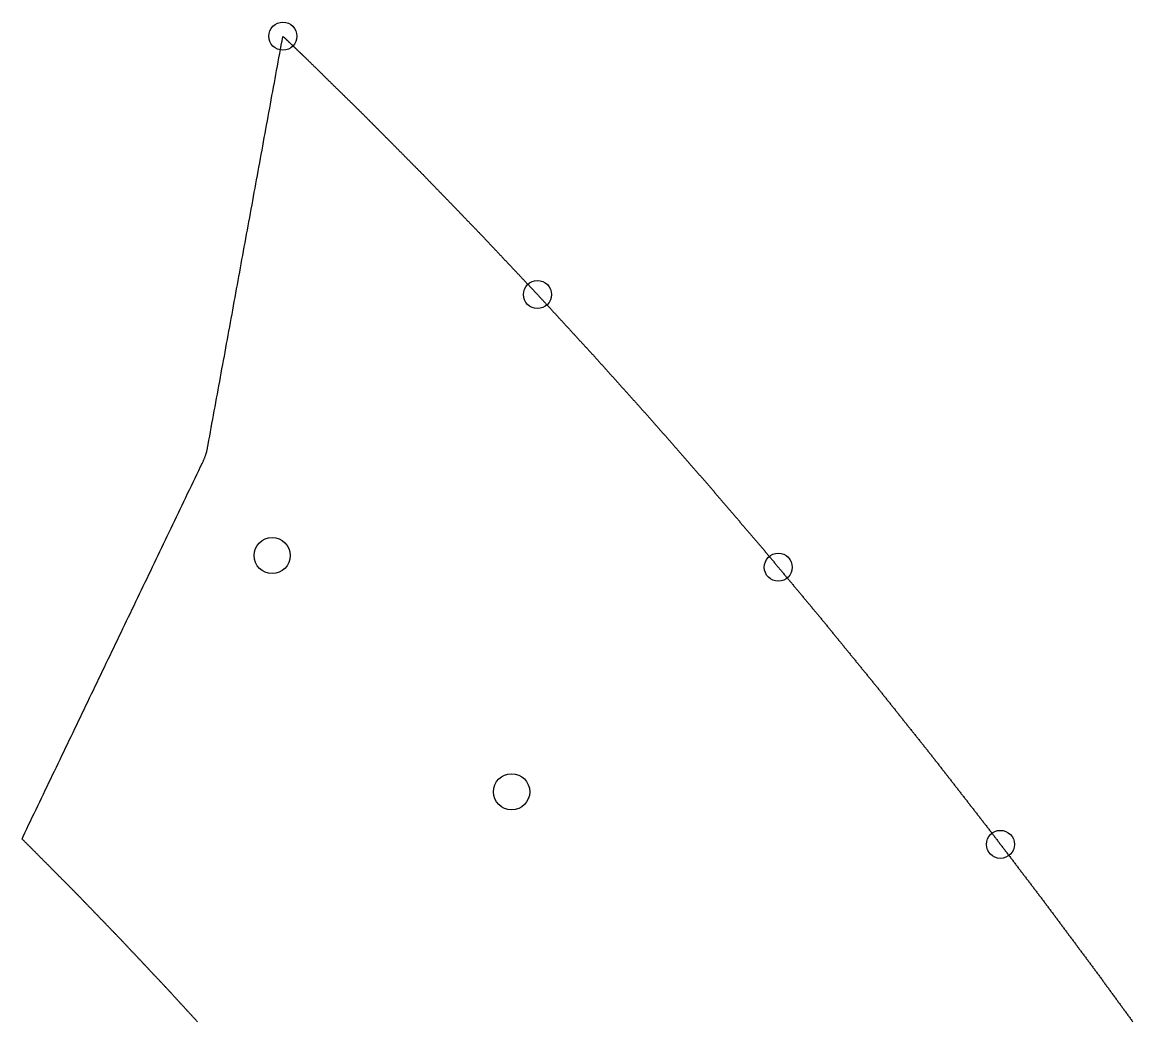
# Model space of a CAD drawing. Extents: x 1 to 322, y 1 to 270.
# Drawn here: x 226.93 to 246.74, y 53.63 to 71.47 of the extents above; entities that cross this region are included whole.
import ezdxf

# ---------------------------------------------------------------- set-up
doc = ezdxf.new("R2010")
doc.units = 0
doc.layers.get('0').update_dxf_attribs({"linetype": 'CONTINUOUS'})
doc.layers.add('DRILLING', color=3, linetype='CONTINUOUS')
doc.layers.add('RIB_INDICATION', color=1, linetype='CONTINUOUS')

msp = doc.modelspace()

# ---------------------------------------------------------------- linework, layer by layer
msp.add_polyline3d([(230.057, 53.6294, 0), (230.048, 53.6385, 0), (230.04, 53.6475, 0), (230.032, 53.6566, 0), (230.024, 53.6656, 0), (230.015, 53.6746, 0), (230.007, 53.6837, 0), (229.999, 53.6927, 0), (229.99, 53.7018, 0), (229.982, 53.7108, 0), (229.974, 53.7199, 0), (229.965, 53.7289, 0), (229.957, 53.7379, 0), (229.949, 53.747, 0), (229.941, 53.756, 0), (229.932, 53.7651, 0), (229.924, 53.7741, 0), (229.916, 53.7832, 0), (229.907, 53.7922, 0), (229.899, 53.8012, 0), (229.891, 53.8103, 0), (229.883, 53.8193, 0), (229.874, 53.8284, 0), (229.866, 53.8374, 0), (229.858, 53.8465, 0), (229.849, 53.8555, 0), (229.841, 53.8645, 0), (229.833, 53.8736, 0), (229.824, 53.8826, 0), (229.816, 53.8917, 0), (229.808, 53.9007, 0), (229.8, 53.9098, 0), (229.791, 53.9188, 0), (229.783, 53.9279, 0), (229.775, 53.9369, 0), (229.766, 53.9459, 0), (229.758, 53.955, 0), (229.75, 53.964, 0), (229.742, 53.9731, 0), (229.733, 53.9821, 0), (229.725, 53.9912, 0), (229.717, 54.0002, 0), (229.708, 54.0092, 0), (229.7, 54.0183, 0), (229.692, 54.0273, 0), (229.684, 54.0364, 0), (229.675, 54.0454, 0), (229.667, 54.0545, 0), (229.659, 54.0635, 0), (229.65, 54.0725, 0), (229.642, 54.0816, 0), (229.634, 54.0906, 0), (229.625, 54.0997, 0), (229.617, 54.1087, 0), (229.609, 54.1178, 0), (229.601, 54.1268, 0), (229.592, 54.1358, 0), (229.584, 54.1449, 0), (229.576, 54.1539, 0), (229.567, 54.163, 0), (229.559, 54.172, 0), (229.551, 54.1811, 0), (229.543, 54.1901, 0), (229.534, 54.1992, 0), (229.526, 54.2082, 0), (229.518, 54.2172, 0), (229.509, 54.2261, 0), (229.501, 54.2349, 0), (229.493, 54.2438, 0), (229.484, 54.2526, 0), (229.476, 54.2615, 0), (229.468, 54.2704, 0), (229.459, 54.2792, 0), (229.451, 54.2881, 0), (229.443, 54.2969, 0), (229.434, 54.3058, 0), (229.426, 54.3147, 0), (229.418, 54.3235, 0), (229.409, 54.3324, 0), (229.401, 54.3412, 0), (229.393, 54.3501, 0), (229.384, 54.359, 0), (229.376, 54.3678, 0), (229.368, 54.3767, 0), (229.359, 54.3855, 0), (229.351, 54.3944, 0), (229.343, 54.4032, 0), (229.334, 54.4121, 0), (229.326, 54.421, 0), (229.318, 54.4298, 0), (229.309, 54.4387, 0), (229.301, 54.4475, 0), (229.293, 54.4564, 0), (229.284, 54.4653, 0), (229.276, 54.4741, 0), (229.268, 54.483, 0), (229.259, 54.4918, 0), (229.251, 54.5007, 0), (229.243, 54.5096, 0), (229.234, 54.5184, 0), (229.226, 54.5273, 0), (229.218, 54.5361, 0), (229.209, 54.545, 0), (229.201, 54.5538, 0), (229.193, 54.5627, 0), (229.184, 54.5716, 0), (229.176, 54.5804, 0), (229.168, 54.5893, 0), (229.159, 54.5981, 0), (229.151, 54.607, 0), (229.143, 54.6159, 0), (229.134, 54.6247, 0), (229.126, 54.6336, 0), (229.118, 54.6424, 0), (229.109, 54.6513, 0), (229.101, 54.6602, 0), (229.093, 54.669, 0), (229.084, 54.6779, 0), (229.076, 54.6867, 0), (229.068, 54.6956, 0), (229.059, 54.7044, 0), (229.051, 54.7133, 0), (229.043, 54.7222, 0), (229.034, 54.731, 0), (229.026, 54.7399, 0), (229.018, 54.7487, 0), (229.009, 54.7576, 0), (229.001, 54.7665, 0), (228.993, 54.7753, 0), (228.984, 54.7842, 0), (228.976, 54.793, 0), (228.968, 54.8019, 0), (228.959, 54.8108, 0), (228.951, 54.8196, 0), (228.943, 54.8285, 0), (228.934, 54.8373, 0), (228.926, 54.8462, 0), (228.918, 54.8551, 0), (228.909, 54.8639, 0), (228.901, 54.8728, 0), (228.893, 54.8816, 0), (228.884, 54.8905, 0), (228.876, 54.8993, 0), (228.868, 54.9082, 0), (228.859, 54.9171, 0), (228.851, 54.9259, 0), (228.843, 54.9348, 0), (228.834, 54.9436, 0), (228.826, 54.9525, 0), (228.818, 54.9614, 0), (228.809, 54.9702, 0), (228.801, 54.9791, 0), (228.793, 54.9879, 0), (228.784, 54.9968, 0), (228.776, 55.0057, 0), (228.768, 55.0145, 0), (228.759, 55.0234, 0), (228.751, 55.0322, 0), (228.743, 55.0411, 0), (228.734, 55.0499, 0), (228.726, 55.0588, 0), (228.718, 55.0677, 0), (228.709, 55.0765, 0), (228.701, 55.0853, 0), (228.693, 55.094, 0), (228.684, 55.1027, 0), (228.676, 55.1114, 0), (228.668, 55.12, 0), (228.659, 55.1287, 0), (228.651, 55.1374, 0), (228.642, 55.1461, 0), (228.634, 55.1547, 0), (228.626, 55.1634, 0), (228.617, 55.1721, 0), (228.609, 55.1808, 0), (228.601, 55.1894, 0), (228.592, 55.1981, 0), (228.584, 55.2068, 0), (228.575, 55.2154, 0), (228.567, 55.2241, 0), (228.559, 55.2328, 0), (228.55, 55.2415, 0), (228.542, 55.2501, 0), (228.534, 55.2588, 0), (228.525, 55.2675, 0), (228.517, 55.2762, 0), (228.509, 55.2848, 0), (228.5, 55.2935, 0), (228.492, 55.3022, 0), (228.483, 55.3109, 0), (228.475, 55.3195, 0), (228.467, 55.3282, 0), (228.458, 55.3369, 0), (228.45, 55.3456, 0), (228.442, 55.3542, 0), (228.433, 55.3629, 0), (228.425, 55.3716, 0), (228.416, 55.3803, 0), (228.408, 55.3889, 0), (228.4, 55.3976, 0), (228.391, 55.4063, 0), (228.383, 55.415, 0), (228.375, 55.4236, 0), (228.366, 55.4323, 0), (228.358, 55.441, 0), (228.349, 55.4497, 0), (228.341, 55.4583, 0), (228.333, 55.467, 0), (228.324, 55.4757, 0), (228.316, 55.4844, 0), (228.308, 55.493, 0), (228.299, 55.5017, 0), (228.291, 55.5104, 0), (228.282, 55.5191, 0), (228.274, 55.5277, 0), (228.266, 55.5364, 0), (228.257, 55.5451, 0), (228.249, 55.5538, 0), (228.241, 55.5624, 0), (228.232, 55.5711, 0), (228.224, 55.5798, 0), (228.216, 55.5885, 0), (228.207, 55.5971, 0), (228.199, 55.6058, 0), (228.19, 55.6145, 0), (228.182, 55.6232, 0), (228.174, 55.6318, 0), (228.165, 55.6405, 0), (228.157, 55.6492, 0), (228.149, 55.6579, 0), (228.14, 55.6665, 0), (228.132, 55.6752, 0), (228.123, 55.6839, 0), (228.115, 55.6926, 0), (228.107, 55.7012, 0), (228.098, 55.7099, 0), (228.09, 55.7186, 0), (228.082, 55.7273, 0), (228.073, 55.7359, 0), (228.065, 55.7446, 0), (228.056, 55.7533, 0), (228.048, 55.762, 0), (228.04, 55.7706, 0), (228.031, 55.7793, 0), (228.023, 55.788, 0), (228.015, 55.7967, 0), (228.006, 55.8053, 0), (227.998, 55.814, 0), (227.989, 55.8227, 0), (227.981, 55.8314, 0), (227.973, 55.84, 0), (227.964, 55.8487, 0), (227.956, 55.8574, 0), (227.948, 55.8661, 0), (227.939, 55.8747, 0), (227.931, 55.8834, 0), (227.923, 55.8921, 0), (227.914, 55.9008, 0), (227.906, 55.9094, 0), (227.897, 55.9181, 0), (227.889, 55.9268, 0), (227.88, 55.936, 0), (227.87, 55.9458, 0), (227.86, 55.9557, 0), (227.851, 55.9655, 0), (227.841, 55.9754, 0), (227.831, 55.9853, 0), (227.821, 55.9951, 0), (227.811, 56.005, 0), (227.802, 56.0148, 0), (227.792, 56.0247, 0), (227.782, 56.0345, 0), (227.772, 56.0444, 0), (227.763, 56.0542, 0), (227.753, 56.0641, 0), (227.743, 56.0739, 0), (227.733, 56.0838, 0), (227.723, 56.0936, 0), (227.714, 56.1035, 0), (227.704, 56.1133, 0), (227.694, 56.1232, 0), (227.684, 56.133, 0), (227.674, 56.1429, 0), (227.665, 56.1527, 0), (227.655, 56.1626, 0), (227.645, 56.1724, 0), (227.635, 56.1823, 0), (227.625, 56.1921, 0), (227.616, 56.202, 0), (227.606, 56.2118, 0), (227.596, 56.2217, 0), (227.586, 56.2315, 0), (227.576, 56.2414, 0), (227.567, 56.2513, 0), (227.557, 56.2611, 0), (227.547, 56.271, 0), (227.537, 56.2808, 0), (227.527, 56.2907, 0), (227.518, 56.3005, 0), (227.508, 56.3104, 0), (227.498, 56.3202, 0), (227.488, 56.3301, 0), (227.478, 56.3399, 0), (227.469, 56.3498, 0), (227.459, 56.3596, 0), (227.449, 56.3695, 0), (227.439, 56.3793, 0), (227.43, 56.3892, 0), (227.42, 56.399, 0), (227.41, 56.4089, 0), (227.4, 56.4187, 0), (227.39, 56.4286, 0), (227.381, 56.4384, 0), (227.371, 56.4483, 0), (227.361, 56.4581, 0), (227.351, 56.468, 0), (227.341, 56.4778, 0), (227.332, 56.4877, 0), (227.322, 56.4975, 0), (227.312, 56.5074, 0), (227.302, 56.5173, 0), (227.292, 56.5271, 0), (227.283, 56.537, 0), (227.273, 56.5468, 0), (227.263, 56.5567, 0), (227.253, 56.5665, 0), (227.243, 56.5764, 0), (227.234, 56.5862, 0), (227.224, 56.5961, 0), (227.214, 56.6059, 0), (227.204, 56.6158, 0), (227.194, 56.6256, 0), (227.185, 56.6355, 0), (227.175, 56.6453, 0), (227.165, 56.6552, 0), (227.155, 56.665, 0), (227.146, 56.6749, 0), (227.136, 56.6847, 0), (227.126, 56.6946, 0), (227.116, 56.7044, 0), (227.106, 56.7143, 0), (227.097, 56.7241, 0), (227.087, 56.734, 0), (227.077, 56.7438, 0), (227.067, 56.7537, 0), (227.057, 56.7635, 0), (227.048, 56.7734, 0), (227.038, 56.7832, 0), (227.028, 56.7931, 0), (227.018, 56.803, 0), (227.008, 56.8128, 0), (226.999, 56.8227, 0), (226.989, 56.8325, 0), (226.979, 56.8424, 0), (226.969, 56.8522, 0), (226.959, 56.8621, 0), (226.95, 56.8719, 0), (226.94, 56.8818, 0), (226.93, 56.8916, 0), (226.945, 56.936, 0), (226.978, 57.0047, 0), (227.011, 57.0735, 0), (227.044, 57.1422, 0), (227.077, 57.211, 0), (227.11, 57.2798, 0), (227.143, 57.3485, 0), (227.176, 57.4173, 0), (227.209, 57.486, 0), (227.242, 57.5548, 0), (227.275, 57.6235, 0), (227.308, 57.6923, 0), (227.341, 57.761, 0), (227.374, 57.8298, 0), (227.407, 57.8985, 0), (227.44, 57.9673, 0), (227.473, 58.036, 0), (227.506, 58.1048, 0), (227.539, 58.1735, 0), (227.572, 58.2423, 0), (227.605, 58.3111, 0), (227.638, 58.3798, 0), (227.671, 58.4486, 0), (227.704, 58.5173, 0), (227.737, 58.5861, 0), (227.77, 58.6548, 0), (227.803, 58.7236, 0), (227.836, 58.7923, 0), (227.869, 58.8611, 0), (227.902, 58.9298, 0), (227.935, 58.9986, 0), (227.968, 59.0673, 0), (228.001, 59.1361, 0), (228.034, 59.2048, 0), (228.067, 59.2736, 0), (228.1, 59.3424, 0), (228.133, 59.4111, 0), (228.166, 59.4799, 0), (228.199, 59.5486, 0), (228.232, 59.6174, 0), (228.265, 59.6861, 0), (228.298, 59.7549, 0), (228.331, 59.8236, 0), (228.364, 59.8924, 0), (228.397, 59.9611, 0), (228.43, 60.0299, 0), (228.463, 60.0986, 0), (228.496, 60.1674, 0), (228.529, 60.2361, 0), (228.562, 60.3049, 0), (228.595, 60.3737, 0), (228.628, 60.4424, 0), (228.661, 60.5112, 0), (228.694, 60.5799, 0), (228.727, 60.6487, 0), (228.76, 60.7174, 0), (228.793, 60.7862, 0), (228.826, 60.8549, 0), (228.859, 60.9237, 0), (228.892, 60.9924, 0), (228.925, 61.0612, 0), (228.958, 61.1299, 0), (228.991, 61.1987, 0), (229.024, 61.2675, 0), (229.057, 61.3362, 0), (229.09, 61.405, 0), (229.123, 61.4737, 0), (229.156, 61.5425, 0), (229.189, 61.6112, 0), (229.222, 61.68, 0), (229.255, 61.7487, 0), (229.288, 61.8175, 0), (229.32, 61.8862, 0), (229.353, 61.955, 0), (229.386, 62.0237, 0), (229.419, 62.0925, 0), (229.452, 62.1612, 0), (229.485, 62.23, 0), (229.518, 62.2988, 0), (229.551, 62.3675, 0), (229.584, 62.4363, 0), (229.617, 62.505, 0), (229.65, 62.5738, 0), (229.683, 62.6425, 0), (229.716, 62.7113, 0), (229.749, 62.78, 0), (229.782, 62.8488, 0), (229.815, 62.9175, 0), (229.848, 62.9863, 0), (229.881, 63.055, 0), (229.914, 63.1238, 0), (229.947, 63.1925, 0), (229.98, 63.2613, 0), (230.013, 63.3301, 0), (230.046, 63.3988, 0), (230.079, 63.4676, 0), (230.112, 63.5363, 0), (230.145, 63.6051, 0), (230.157, 63.6307, 0), (230.162, 63.6399, 0), (230.166, 63.6493, 0), (230.17, 63.6586, 0), (230.174, 63.668, 0), (230.178, 63.6775, 0), (230.182, 63.687, 0), (230.186, 63.6966, 0), (230.189, 63.7062, 0), (230.193, 63.7158, 0), (230.196, 63.7255, 0), (230.2, 63.7352, 0), (230.203, 63.7449, 0), (230.206, 63.7547, 0), (230.209, 63.7645, 0), (230.212, 63.7743, 0), (230.215, 63.7841, 0), (230.218, 63.794, 0), (230.22, 63.8039, 0), (230.223, 63.8139, 0), (230.225, 63.8238, 0), (230.228, 63.8338, 0), (230.23, 63.8438, 0), (230.232, 63.8538, 0), (230.234, 63.8638, 0), (230.236, 63.8739, 0), (230.246, 63.9314, 0), (230.26, 64.0064, 0), (230.274, 64.0814, 0), (230.288, 64.1564, 0), (230.301, 64.2315, 0), (230.315, 64.3065, 0), (230.329, 64.3815, 0), (230.342, 64.4565, 0), (230.356, 64.5315, 0), (230.37, 64.6065, 0), (230.384, 64.6815, 0), (230.397, 64.7565, 0), (230.411, 64.8316, 0), (230.425, 64.9066, 0), (230.439, 64.9816, 0), (230.452, 65.0566, 0), (230.466, 65.1316, 0), (230.48, 65.2066, 0), (230.493, 65.2816, 0), (230.507, 65.3567, 0), (230.521, 65.4317, 0), (230.535, 65.5067, 0), (230.548, 65.5817, 0), (230.562, 65.6567, 0), (230.576, 65.7317, 0), (230.589, 65.8067, 0), (230.603, 65.8817, 0), (230.617, 65.9568, 0), (230.631, 66.0318, 0), (230.644, 66.1068, 0), (230.658, 66.1818, 0), (230.672, 66.2568, 0), (230.686, 66.3318, 0), (230.699, 66.4068, 0), (230.713, 66.4818, 0), (230.727, 66.5569, 0), (230.74, 66.6319, 0), (230.754, 66.7069, 0), (230.768, 66.7819, 0), (230.782, 66.8569, 0), (230.795, 66.9319, 0), (230.809, 67.0069, 0), (230.823, 67.0819, 0), (230.837, 67.157, 0), (230.85, 67.232, 0), (230.864, 67.307, 0), (230.878, 67.382, 0), (230.891, 67.457, 0), (230.905, 67.532, 0), (230.919, 67.607, 0), (230.933, 67.6821, 0), (230.946, 67.7571, 0), (230.96, 67.8321, 0), (230.974, 67.9071, 0), (230.987, 67.9821, 0), (231.001, 68.0571, 0), (231.015, 68.1321, 0), (231.029, 68.2071, 0), (231.042, 68.2822, 0), (231.056, 68.3572, 0), (231.07, 68.4322, 0), (231.084, 68.5072, 0), (231.097, 68.5822, 0), (231.111, 68.6572, 0), (231.125, 68.7322, 0), (231.138, 68.8072, 0), (231.152, 68.8823, 0), (231.166, 68.9573, 0), (231.18, 69.0323, 0), (231.193, 69.1073, 0), (231.207, 69.1823, 0), (231.221, 69.2573, 0), (231.235, 69.3323, 0), (231.248, 69.4074, 0), (231.262, 69.4824, 0), (231.276, 69.5574, 0), (231.289, 69.6324, 0), (231.303, 69.7074, 0), (231.317, 69.7824, 0), (231.331, 69.8574, 0), (231.344, 69.9324, 0), (231.358, 70.0075, 0), (231.372, 70.0825, 0), (231.385, 70.1575, 0), (231.399, 70.2325, 0), (231.413, 70.3075, 0), (231.427, 70.3825, 0), (231.44, 70.4575, 0), (231.454, 70.5325, 0), (231.468, 70.6076, 0), (231.482, 70.6826, 0), (231.495, 70.7576, 0), (231.509, 70.8326, 0), (231.523, 70.9076, 0), (231.536, 70.9826, 0), (231.55, 71.0576, 0), (231.564, 71.1326, 0), (231.578, 71.2077, 0), (231.583, 71.2139, 0), (231.587, 71.2099, 0), (231.591, 71.2059, 0), (231.596, 71.2019, 0), (231.6, 71.1979, 0), (231.604, 71.1939, 0), (231.608, 71.1898, 0), (231.612, 71.1858, 0), (231.617, 71.1818, 0), (231.621, 71.1778, 0), (231.625, 71.1738, 0), (231.629, 71.1698, 0), (231.633, 71.1658, 0), (231.638, 71.1618, 0), (231.642, 71.1578, 0), (231.646, 71.1537, 0), (231.65, 71.1497, 0), (231.654, 71.1457, 0), (231.659, 71.1417, 0), (231.663, 71.1377, 0), (231.667, 71.1337, 0), (231.671, 71.1297, 0), (231.675, 71.1257, 0), (231.68, 71.1217, 0), (231.684, 71.1176, 0), (231.688, 71.1136, 0), (231.692, 71.1096, 0), (231.696, 71.1056, 0), (231.701, 71.1016, 0), (231.705, 71.0976, 0), (231.709, 71.0936, 0), (231.713, 71.0896, 0), (231.717, 71.0855, 0), (231.722, 71.0815, 0), (231.726, 71.0775, 0), (231.73, 71.0735, 0), (231.734, 71.0695, 0), (231.738, 71.0655, 0), (231.743, 71.0615, 0), (231.747, 71.0575, 0), (231.751, 71.0535, 0), (231.755, 71.0494, 0), (231.759, 71.0454, 0), (231.764, 71.0414, 0), (231.768, 71.0374, 0), (231.772, 71.0334, 0), (231.776, 71.0294, 0), (231.78, 71.0254, 0), (231.785, 71.0214, 0), (231.789, 71.0174, 0), (231.793, 71.0133, 0), (231.797, 71.0093, 0), (231.801, 71.0053, 0), (231.806, 71.0013, 0), (231.81, 70.9973, 0), (231.814, 70.9933, 0), (231.818, 70.9893, 0), (231.822, 70.9853, 0), (231.827, 70.9813, 0), (231.831, 70.9772, 0), (231.835, 70.9732, 0), (231.839, 70.9692, 0), (231.843, 70.9652, 0), (231.847, 70.9612, 0), (231.852, 70.9572, 0), (231.856, 70.9532, 0), (231.86, 70.9492, 0), (231.864, 70.9452, 0), (231.868, 70.9411, 0), (231.873, 70.9371, 0), (231.877, 70.9331, 0), (231.881, 70.9291, 0), (231.885, 70.9251, 0), (231.889, 70.9211, 0), (231.894, 70.9171, 0), (231.898, 70.9131, 0), (231.902, 70.9091, 0), (231.906, 70.905, 0), (231.91, 70.901, 0), (231.915, 70.897, 0), (231.919, 70.893, 0), (231.923, 70.889, 0), (231.927, 70.885, 0), (231.931, 70.881, 0), (231.936, 70.877, 0), (231.94, 70.873, 0), (231.944, 70.8689, 0), (231.948, 70.8649, 0), (231.952, 70.8609, 0), (231.957, 70.8569, 0), (231.961, 70.8529, 0), (231.965, 70.8489, 0), (231.969, 70.8449, 0), (231.973, 70.8409, 0), (231.978, 70.8369, 0), (231.982, 70.8328, 0), (231.986, 70.8288, 0), (231.99, 70.8248, 0), (232.001, 70.8143, 0), (232.012, 70.8039, 0), (232.022, 70.7935, 0), (232.033, 70.783, 0), (232.043, 70.7726, 0), (232.054, 70.7622, 0), (232.065, 70.7517, 0), (232.075, 70.7413, 0), (232.086, 70.7309, 0), (232.097, 70.7205, 0), (232.107, 70.71, 0), (232.118, 70.6996, 0), (232.128, 70.6892, 0), (232.139, 70.6787, 0), (232.15, 70.6683, 0), (232.16, 70.6579, 0), (232.171, 70.6474, 0), (232.182, 70.637, 0), (232.192, 70.6266, 0), (232.203, 70.6162, 0), (232.213, 70.6057, 0), (232.224, 70.5953, 0), (232.235, 70.5849, 0), (232.245, 70.5744, 0), (232.256, 70.564, 0), (232.267, 70.5536, 0), (232.277, 70.5431, 0), (232.288, 70.5327, 0), (232.298, 70.5223, 0), (232.309, 70.5118, 0), (232.32, 70.5014, 0), (232.33, 70.491, 0), (232.341, 70.4806, 0), (232.352, 70.4701, 0), (232.362, 70.4597, 0), (232.373, 70.4493, 0), (232.383, 70.4388, 0), (232.394, 70.4284, 0), (232.405, 70.418, 0), (232.415, 70.4075, 0), (232.426, 70.3971, 0), (232.437, 70.3867, 0), (232.447, 70.3763, 0), (232.458, 70.3658, 0), (232.468, 70.3554, 0), (232.479, 70.345, 0), (232.49, 70.3345, 0), (232.5, 70.3241, 0), (232.511, 70.3137, 0), (232.522, 70.3032, 0), (232.532, 70.2928, 0), (232.543, 70.2824, 0), (232.553, 70.272, 0), (232.564, 70.2615, 0), (232.575, 70.2511, 0), (232.585, 70.2407, 0), (232.596, 70.2302, 0), (232.607, 70.2198, 0), (232.617, 70.2094, 0), (232.628, 70.1989, 0), (232.638, 70.1885, 0), (232.649, 70.1781, 0), (232.66, 70.1676, 0), (232.67, 70.1572, 0), (232.681, 70.1468, 0), (232.692, 70.1364, 0), (232.702, 70.1259, 0), (232.713, 70.1155, 0), (232.723, 70.1051, 0), (232.734, 70.0946, 0), (232.745, 70.0842, 0), (232.755, 70.0738, 0), (232.766, 70.0633, 0), (232.777, 70.0529, 0), (232.787, 70.0425, 0), (232.798, 70.0321, 0), (232.808, 70.0216, 0), (232.819, 70.0112, 0), (232.83, 70.0008, 0), (232.84, 69.9903, 0), (232.851, 69.9799, 0), (232.862, 69.9695, 0), (232.872, 69.959, 0), (232.883, 69.9486, 0), (232.893, 69.9382, 0), (232.904, 69.9278, 0), (232.915, 69.9173, 0), (232.925, 69.9069, 0), (232.936, 69.8965, 0), (232.947, 69.886, 0), (232.957, 69.8756, 0), (232.968, 69.8652, 0), (232.978, 69.8547, 0), (232.989, 69.8443, 0), (233, 69.8339, 0), (233.01, 69.8234, 0), (233.021, 69.813, 0), (233.032, 69.8026, 0), (233.042, 69.7919, 0), (233.053, 69.7812, 0), (233.063, 69.7706, 0), (233.074, 69.7599, 0), (233.084, 69.7493, 0), (233.095, 69.7386, 0), (233.106, 69.7279, 0), (233.116, 69.7173, 0), (233.127, 69.7066, 0), (233.137, 69.696, 0), (233.148, 69.6853, 0), (233.159, 69.6746, 0), (233.169, 69.664, 0), (233.18, 69.6533, 0), (233.19, 69.6427, 0), (233.201, 69.632, 0), (233.211, 69.6214, 0), (233.222, 69.6107, 0), (233.233, 69.6, 0), (233.243, 69.5894, 0), (233.254, 69.5787, 0), (233.264, 69.5681, 0), (233.275, 69.5574, 0), (233.285, 69.5467, 0), (233.296, 69.5361, 0), (233.307, 69.5254, 0), (233.317, 69.5148, 0), (233.328, 69.5041, 0), (233.338, 69.4934, 0), (233.349, 69.4828, 0), (233.359, 69.4721, 0), (233.37, 69.4615, 0), (233.381, 69.4508, 0), (233.391, 69.4402, 0), (233.402, 69.4295, 0), (233.412, 69.4188, 0), (233.423, 69.4082, 0), (233.433, 69.3975, 0), (233.444, 69.3869, 0), (233.455, 69.3762, 0), (233.465, 69.3655, 0), (233.476, 69.3549, 0), (233.486, 69.3442, 0), (233.497, 69.3336, 0), (233.508, 69.3229, 0), (233.518, 69.3122, 0), (233.529, 69.3016, 0), (233.539, 69.2909, 0), (233.55, 69.2803, 0), (233.56, 69.2696, 0), (233.571, 69.259, 0), (233.582, 69.2483, 0), (233.592, 69.2376, 0), (233.603, 69.227, 0), (233.613, 69.2163, 0), (233.624, 69.2057, 0), (233.634, 69.195, 0), (233.645, 69.1843, 0), (233.656, 69.1737, 0), (233.666, 69.163, 0), (233.677, 69.1524, 0), (233.687, 69.1417, 0), (233.698, 69.131, 0), (233.708, 69.1204, 0), (233.719, 69.1097, 0), (233.73, 69.0991, 0), (233.74, 69.0884, 0), (233.751, 69.0778, 0), (233.761, 69.0671, 0), (233.772, 69.0564, 0), (233.782, 69.0458, 0), (233.793, 69.0351, 0), (233.804, 69.0245, 0), (233.814, 69.0138, 0), (233.825, 69.0031, 0), (233.835, 68.9925, 0), (233.846, 68.9818, 0), (233.857, 68.9712, 0), (233.867, 68.9605, 0), (233.878, 68.9498, 0), (233.888, 68.9392, 0), (233.899, 68.9285, 0), (233.909, 68.9179, 0), (233.92, 68.9072, 0), (233.931, 68.8966, 0), (233.941, 68.8859, 0), (233.952, 68.8752, 0), (233.962, 68.8646, 0), (233.973, 68.8539, 0), (233.983, 68.8433, 0), (233.994, 68.8326, 0), (234.005, 68.8219, 0), (234.015, 68.8113, 0), (234.026, 68.8006, 0), (234.036, 68.79, 0), (234.047, 68.7793, 0), (234.057, 68.7686, 0), (234.068, 68.7579, 0), (234.079, 68.747, 0), (234.089, 68.7362, 0), (234.1, 68.7253, 0), (234.11, 68.7144, 0), (234.121, 68.7035, 0), (234.131, 68.6926, 0), (234.142, 68.6817, 0), (234.152, 68.6708, 0), (234.163, 68.6599, 0), (234.173, 68.6491, 0), (234.184, 68.6382, 0), (234.194, 68.6273, 0), (234.205, 68.6164, 0), (234.215, 68.6055, 0), (234.226, 68.5946, 0), (234.236, 68.5837, 0), (234.247, 68.5728, 0), (234.258, 68.562, 0), (234.268, 68.5511, 0), (234.279, 68.5402, 0), (234.289, 68.5293, 0), (234.3, 68.5184, 0), (234.31, 68.5075, 0), (234.321, 68.4966, 0), (234.331, 68.4857, 0), (234.342, 68.4749, 0), (234.352, 68.464, 0), (234.363, 68.4531, 0), (234.373, 68.4422, 0), (234.384, 68.4313, 0), (234.394, 68.4204, 0), (234.405, 68.4095, 0), (234.415, 68.3986, 0), (234.426, 68.3878, 0), (234.436, 68.3769, 0), (234.447, 68.366, 0), (234.457, 68.3551, 0), (234.468, 68.3442, 0), (234.479, 68.3333, 0), (234.489, 68.3224, 0), (234.5, 68.3115, 0), (234.51, 68.3007, 0), (234.521, 68.2898, 0), (234.531, 68.2789, 0), (234.542, 68.268, 0), (234.552, 68.2571, 0), (234.563, 68.2462, 0), (234.573, 68.2353, 0), (234.584, 68.2244, 0), (234.594, 68.2136, 0), (234.605, 68.2027, 0), (234.615, 68.1918, 0), (234.626, 68.1809, 0), (234.636, 68.17, 0), (234.647, 68.1591, 0), (234.657, 68.1482, 0), (234.668, 68.1373, 0), (234.679, 68.1265, 0), (234.689, 68.1156, 0), (234.7, 68.1047, 0), (234.71, 68.0938, 0), (234.721, 68.0829, 0), (234.731, 68.072, 0), (234.742, 68.0611, 0), (234.752, 68.0503, 0), (234.763, 68.0394, 0), (234.773, 68.0285, 0), (234.784, 68.0176, 0), (234.794, 68.0067, 0), (234.805, 67.9958, 0), (234.815, 67.9849, 0), (234.826, 67.974, 0), (234.836, 67.9632, 0), (234.847, 67.9523, 0), (234.857, 67.9414, 0), (234.868, 67.9305, 0), (234.879, 67.9196, 0), (234.889, 67.9087, 0), (234.9, 67.8978, 0), (234.91, 67.8869, 0), (234.921, 67.8761, 0), (234.931, 67.8652, 0), (234.942, 67.8543, 0), (234.952, 67.8434, 0), (234.963, 67.8325, 0), (234.973, 67.8216, 0), (234.984, 67.8107, 0), (234.994, 67.7998, 0), (235.005, 67.789, 0), (235.015, 67.7781, 0), (235.026, 67.7672, 0), (235.036, 67.7563, 0), (235.047, 67.7454, 0), (235.057, 67.7345, 0), (235.068, 67.7236, 0), (235.079, 67.7127, 0), (235.089, 67.7019, 0), (235.1, 67.6909, 0), (235.11, 67.6798, 0), (235.121, 67.6686, 0), (235.131, 67.6575, 0), (235.141, 67.6464, 0), (235.152, 67.6353, 0), (235.162, 67.6242, 0), (235.173, 67.6131, 0), (235.183, 67.6019, 0), (235.194, 67.5908, 0), (235.204, 67.5797, 0), (235.215, 67.5686, 0), (235.225, 67.5575, 0), (235.236, 67.5464, 0), (235.246, 67.5353, 0), (235.257, 67.5241, 0), (235.267, 67.513, 0), (235.278, 67.5019, 0), (235.288, 67.4908, 0), (235.299, 67.4797, 0), (235.309, 67.4686, 0), (235.32, 67.4574, 0), (235.33, 67.4463, 0), (235.341, 67.4352, 0), (235.351, 67.4241, 0), (235.361, 67.413, 0), (235.372, 67.4019, 0), (235.382, 67.3907, 0), (235.393, 67.3796, 0), (235.403, 67.3685, 0), (235.414, 67.3574, 0), (235.424, 67.3463, 0), (235.435, 67.3352, 0), (235.445, 67.3241, 0), (235.456, 67.3129, 0), (235.466, 67.3018, 0), (235.477, 67.2907, 0), (235.487, 67.2796, 0), (235.498, 67.2685, 0), (235.508, 67.2574, 0), (235.519, 67.2462, 0), (235.529, 67.2351, 0), (235.54, 67.224, 0), (235.55, 67.2129, 0), (235.561, 67.2018, 0), (235.571, 67.1907, 0), (235.581, 67.1795, 0), (235.592, 67.1684, 0), (235.602, 67.1573, 0), (235.613, 67.1462, 0), (235.623, 67.1351, 0), (235.634, 67.124, 0), (235.644, 67.1129, 0), (235.655, 67.1017, 0), (235.665, 67.0906, 0), (235.676, 67.0795, 0), (235.686, 67.0684, 0), (235.697, 67.0573, 0), (235.707, 67.0462, 0), (235.718, 67.035, 0), (235.728, 67.0239, 0), (235.739, 67.0128, 0), (235.749, 67.0017, 0), (235.76, 66.9906, 0), (235.77, 66.9795, 0), (235.781, 66.9683, 0), (235.791, 66.9572, 0), (235.801, 66.9461, 0), (235.812, 66.935, 0), (235.822, 66.9239, 0), (235.833, 66.9128, 0), (235.843, 66.9017, 0), (235.854, 66.8905, 0), (235.864, 66.8794, 0), (235.875, 66.8683, 0), (235.885, 66.8572, 0), (235.896, 66.8461, 0), (235.906, 66.835, 0), (235.917, 66.8238, 0), (235.927, 66.8127, 0), (235.938, 66.8016, 0), (235.948, 66.7905, 0), (235.959, 66.7794, 0), (235.969, 66.7683, 0), (235.98, 66.7571, 0), (235.99, 66.746, 0), (236.001, 66.7349, 0), (236.011, 66.7238, 0), (236.021, 66.7127, 0), (236.032, 66.7016, 0), (236.042, 66.6905, 0), (236.053, 66.6793, 0), (236.063, 66.6682, 0), (236.074, 66.6571, 0), (236.084, 66.646, 0), (236.095, 66.6349, 0), (236.105, 66.6238, 0), (236.116, 66.6126, 0), (236.126, 66.6014, 0), (236.137, 66.5901, 0), (236.147, 66.5787, 0), (236.157, 66.5674, 0), (236.168, 66.556, 0), (236.178, 66.5447, 0), (236.189, 66.5333, 0), (236.199, 66.522, 0), (236.21, 66.5106, 0), (236.22, 66.4993, 0), (236.23, 66.488, 0), (236.241, 66.4766, 0), (236.251, 66.4653, 0), (236.262, 66.4539, 0), (236.272, 66.4426, 0), (236.283, 66.4312, 0), (236.293, 66.4199, 0), (236.303, 66.4085, 0), (236.314, 66.3972, 0), (236.324, 66.3859, 0), (236.335, 66.3745, 0), (236.345, 66.3632, 0), (236.356, 66.3518, 0), (236.366, 66.3405, 0), (236.376, 66.3291, 0), (236.387, 66.3178, 0), (236.397, 66.3064, 0), (236.408, 66.2951, 0), (236.418, 66.2838, 0), (236.429, 66.2724, 0), (236.439, 66.2611, 0), (236.449, 66.2497, 0), (236.46, 66.2384, 0), (236.47, 66.227, 0), (236.481, 66.2157, 0), (236.491, 66.2043, 0), (236.502, 66.193, 0), (236.512, 66.1817, 0), (236.522, 66.1703, 0), (236.533, 66.159, 0), (236.543, 66.1476, 0), (236.554, 66.1363, 0), (236.564, 66.1249, 0), (236.575, 66.1136, 0), (236.585, 66.1022, 0), (236.595, 66.0909, 0), (236.606, 66.0796, 0), (236.616, 66.0682, 0), (236.627, 66.0569, 0), (236.637, 66.0455, 0), (236.648, 66.0342, 0), (236.658, 66.0228, 0), (236.668, 66.0115, 0), (236.679, 66.0002, 0), (236.689, 65.9888, 0), (236.7, 65.9775, 0), (236.71, 65.9661, 0), (236.72, 65.9548, 0), (236.731, 65.9434, 0), (236.741, 65.9321, 0), (236.752, 65.9207, 0), (236.762, 65.9094, 0), (236.773, 65.8981, 0), (236.783, 65.8867, 0), (236.793, 65.8754, 0), (236.804, 65.864, 0), (236.814, 65.8527, 0), (236.825, 65.8413, 0), (236.835, 65.83, 0), (236.846, 65.8186, 0), (236.856, 65.8073, 0), (236.866, 65.796, 0), (236.877, 65.7846, 0), (236.887, 65.7733, 0), (236.898, 65.7619, 0), (236.908, 65.7506, 0), (236.919, 65.7392, 0), (236.929, 65.7279, 0), (236.939, 65.7165, 0), (236.95, 65.7052, 0), (236.96, 65.6939, 0), (236.971, 65.6825, 0), (236.981, 65.6712, 0), (236.992, 65.6598, 0), (237.002, 65.6485, 0), (237.012, 65.6371, 0), (237.023, 65.6258, 0), (237.033, 65.6144, 0), (237.044, 65.6031, 0), (237.054, 65.5918, 0), (237.065, 65.5804, 0), (237.075, 65.5691, 0), (237.085, 65.5577, 0), (237.096, 65.5464, 0), (237.106, 65.535, 0), (237.117, 65.5237, 0), (237.127, 65.5123, 0), (237.138, 65.501, 0), (237.148, 65.4895, 0), (237.158, 65.4779, 0), (237.169, 65.4664, 0), (237.179, 65.4548, 0), (237.189, 65.4432, 0), (237.2, 65.4316, 0), (237.21, 65.4201, 0), (237.221, 65.4085, 0), (237.231, 65.3969, 0), (237.241, 65.3853, 0), (237.252, 65.3738, 0), (237.262, 65.3622, 0), (237.272, 65.3506, 0), (237.283, 65.3391, 0), (237.293, 65.3275, 0), (237.304, 65.3159, 0), (237.314, 65.3043, 0), (237.324, 65.2928, 0), (237.335, 65.2812, 0), (237.345, 65.2696, 0), (237.355, 65.258, 0), (237.366, 65.2465, 0), (237.376, 65.2349, 0), (237.387, 65.2233, 0), (237.397, 65.2118, 0), (237.407, 65.2002, 0), (237.418, 65.1886, 0), (237.428, 65.177, 0), (237.438, 65.1655, 0), (237.449, 65.1539, 0), (237.459, 65.1423, 0), (237.47, 65.1307, 0), (237.48, 65.1192, 0), (237.49, 65.1076, 0), (237.501, 65.096, 0), (237.511, 65.0844, 0), (237.521, 65.0729, 0), (237.532, 65.0613, 0), (237.542, 65.0497, 0), (237.553, 65.0382, 0), (237.563, 65.0266, 0), (237.573, 65.015, 0), (237.584, 65.0034, 0), (237.594, 64.9919, 0), (237.604, 64.9803, 0), (237.615, 64.9687, 0), (237.625, 64.9571, 0), (237.636, 64.9456, 0), (237.646, 64.934, 0), (237.656, 64.9224, 0), (237.667, 64.9109, 0), (237.677, 64.8993, 0), (237.687, 64.8877, 0), (237.698, 64.8761, 0), (237.708, 64.8646, 0), (237.719, 64.853, 0), (237.729, 64.8414, 0), (237.739, 64.8298, 0), (237.75, 64.8183, 0), (237.76, 64.8067, 0), (237.771, 64.7951, 0), (237.781, 64.7836, 0), (237.791, 64.772, 0), (237.802, 64.7604, 0), (237.812, 64.7488, 0), (237.822, 64.7373, 0), (237.833, 64.7257, 0), (237.843, 64.7141, 0), (237.854, 64.7025, 0), (237.864, 64.691, 0), (237.874, 64.6794, 0), (237.885, 64.6678, 0), (237.895, 64.6563, 0), (237.905, 64.6447, 0), (237.916, 64.6331, 0), (237.926, 64.6215, 0), (237.937, 64.61, 0), (237.947, 64.5984, 0), (237.957, 64.5868, 0), (237.968, 64.5752, 0), (237.978, 64.5637, 0), (237.988, 64.5521, 0), (237.999, 64.5405, 0), (238.009, 64.529, 0), (238.02, 64.5174, 0), (238.03, 64.5058, 0), (238.04, 64.4942, 0), (238.051, 64.4827, 0), (238.061, 64.4711, 0), (238.071, 64.4595, 0), (238.082, 64.4479, 0), (238.092, 64.4364, 0), (238.103, 64.4248, 0), (238.113, 64.4132, 0), (238.123, 64.4017, 0), (238.134, 64.3901, 0), (238.144, 64.3785, 0), (238.154, 64.3669, 0), (238.165, 64.3552, 0), (238.175, 64.3434, 0), (238.185, 64.3316, 0), (238.196, 64.3198, 0), (238.206, 64.308, 0), (238.216, 64.2962, 0), (238.227, 64.2844, 0), (238.237, 64.2726, 0), (238.247, 64.2608, 0), (238.258, 64.249, 0), (238.268, 64.2372, 0), (238.278, 64.2254, 0), (238.289, 64.2136, 0), (238.299, 64.2018, 0), (238.309, 64.19, 0), (238.32, 64.1782, 0), (238.33, 64.1664, 0), (238.34, 64.1546, 0), (238.351, 64.1427, 0), (238.361, 64.1309, 0), (238.371, 64.1191, 0), (238.382, 64.1073, 0), (238.392, 64.0955, 0), (238.402, 64.0837, 0), (238.413, 64.0719, 0), (238.423, 64.0601, 0), (238.433, 64.0483, 0), (238.444, 64.0365, 0), (238.454, 64.0247, 0), (238.464, 64.0129, 0), (238.475, 64.0011, 0), (238.485, 63.9893, 0), (238.495, 63.9775, 0), (238.506, 63.9657, 0), (238.516, 63.9539, 0), (238.526, 63.9421, 0), (238.537, 63.9303, 0), (238.547, 63.9185, 0), (238.557, 63.9067, 0), (238.567, 63.8949, 0), (238.578, 63.8831, 0), (238.588, 63.8713, 0), (238.598, 63.8595, 0), (238.609, 63.8477, 0), (238.619, 63.8359, 0), (238.629, 63.8241, 0), (238.64, 63.8123, 0), (238.65, 63.8005, 0), (238.66, 63.7887, 0), (238.671, 63.7769, 0), (238.681, 63.7651, 0), (238.691, 63.7533, 0), (238.702, 63.7415, 0), (238.712, 63.7297, 0), (238.722, 63.7179, 0), (238.733, 63.7061, 0), (238.743, 63.6943, 0), (238.753, 63.6825, 0), (238.764, 63.6707, 0), (238.774, 63.6589, 0), (238.784, 63.6471, 0), (238.795, 63.6353, 0), (238.805, 63.6235, 0), (238.815, 63.6117, 0), (238.826, 63.5999, 0), (238.836, 63.5881, 0), (238.846, 63.5763, 0), (238.857, 63.5645, 0), (238.867, 63.5527, 0), (238.877, 63.5409, 0), (238.888, 63.5291, 0), (238.898, 63.5173, 0), (238.908, 63.5055, 0), (238.919, 63.4937, 0), (238.929, 63.4819, 0), (238.939, 63.4701, 0), (238.95, 63.4583, 0), (238.96, 63.4465, 0), (238.97, 63.4347, 0), (238.981, 63.4229, 0), (238.991, 63.4111, 0), (239.001, 63.3993, 0), (239.012, 63.3875, 0), (239.022, 63.3757, 0), (239.032, 63.3639, 0), (239.042, 63.3521, 0), (239.053, 63.3403, 0), (239.063, 63.3285, 0), (239.073, 63.3167, 0), (239.084, 63.3049, 0), (239.094, 63.2931, 0), (239.104, 63.2813, 0), (239.115, 63.2695, 0), (239.125, 63.2577, 0), (239.135, 63.2459, 0), (239.146, 63.2341, 0), (239.156, 63.2223, 0), (239.166, 63.2105, 0), (239.177, 63.1984, 0), (239.187, 63.1864, 0), (239.197, 63.1744, 0), (239.208, 63.1623, 0), (239.218, 63.1503, 0), (239.228, 63.1383, 0), (239.238, 63.1262, 0), (239.249, 63.1142, 0), (239.259, 63.1022, 0), (239.269, 63.0902, 0), (239.279, 63.0781, 0), (239.29, 63.0661, 0), (239.3, 63.0541, 0), (239.31, 63.042, 0), (239.321, 63.03, 0), (239.331, 63.018, 0), (239.341, 63.0059, 0), (239.351, 62.9939, 0), (239.362, 62.9819, 0), (239.372, 62.9699, 0), (239.382, 62.9578, 0), (239.392, 62.9458, 0), (239.403, 62.9338, 0), (239.413, 62.9217, 0), (239.423, 62.9097, 0), (239.434, 62.8977, 0), (239.444, 62.8857, 0), (239.454, 62.8736, 0), (239.464, 62.8616, 0), (239.475, 62.8496, 0), (239.485, 62.8375, 0), (239.495, 62.8255, 0), (239.506, 62.8135, 0), (239.516, 62.8014, 0), (239.526, 62.7894, 0), (239.536, 62.7774, 0), (239.547, 62.7654, 0), (239.557, 62.7533, 0), (239.567, 62.7413, 0), (239.577, 62.7293, 0), (239.588, 62.7172, 0), (239.598, 62.7052, 0), (239.608, 62.6932, 0), (239.619, 62.6811, 0), (239.629, 62.6691, 0), (239.639, 62.6571, 0), (239.649, 62.6451, 0), (239.66, 62.633, 0), (239.67, 62.621, 0), (239.68, 62.609, 0), (239.691, 62.5969, 0), (239.701, 62.5849, 0), (239.711, 62.5729, 0), (239.721, 62.5608, 0), (239.732, 62.5488, 0), (239.742, 62.5368, 0), (239.752, 62.5248, 0), (239.762, 62.5127, 0), (239.773, 62.5007, 0), (239.783, 62.4887, 0), (239.793, 62.4766, 0), (239.804, 62.4646, 0), (239.814, 62.4526, 0), (239.824, 62.4406, 0), (239.834, 62.4285, 0), (239.845, 62.4165, 0), (239.855, 62.4045, 0), (239.865, 62.3924, 0), (239.875, 62.3804, 0), (239.886, 62.3684, 0), (239.896, 62.3563, 0), (239.906, 62.3443, 0), (239.917, 62.3323, 0), (239.927, 62.3203, 0), (239.937, 62.3082, 0), (239.947, 62.2962, 0), (239.958, 62.2842, 0), (239.968, 62.2721, 0), (239.978, 62.2601, 0), (239.989, 62.2481, 0), (239.999, 62.236, 0), (240.009, 62.224, 0), (240.019, 62.212, 0), (240.03, 62.2, 0), (240.04, 62.1879, 0), (240.05, 62.1759, 0), (240.06, 62.1639, 0), (240.071, 62.1518, 0), (240.081, 62.1398, 0), (240.091, 62.1278, 0), (240.102, 62.1157, 0), (240.112, 62.1037, 0), (240.122, 62.0917, 0), (240.132, 62.0797, 0), (240.143, 62.0676, 0), (240.153, 62.0556, 0), (240.163, 62.0436, 0), (240.173, 62.0315, 0), (240.184, 62.0193, 0), (240.194, 62.007, 0), (240.204, 61.9947, 0), (240.214, 61.9825, 0), (240.225, 61.9702, 0), (240.235, 61.958, 0), (240.245, 61.9457, 0), (240.255, 61.9334, 0), (240.266, 61.9212, 0), (240.276, 61.9089, 0), (240.286, 61.8967, 0), (240.296, 61.8844, 0), (240.306, 61.8722, 0), (240.317, 61.8599, 0), (240.327, 61.8476, 0), (240.337, 61.8354, 0), (240.347, 61.8231, 0), (240.358, 61.8109, 0), (240.368, 61.7986, 0), (240.378, 61.7863, 0), (240.388, 61.7741, 0), (240.398, 61.7618, 0), (240.409, 61.7496, 0), (240.419, 61.7373, 0), (240.429, 61.7251, 0), (240.439, 61.7128, 0), (240.45, 61.7005, 0), (240.46, 61.6883, 0), (240.47, 61.676, 0), (240.48, 61.6638, 0), (240.491, 61.6515, 0), (240.501, 61.6392, 0), (240.511, 61.627, 0), (240.521, 61.6147, 0), (240.531, 61.6025, 0), (240.542, 61.5902, 0), (240.552, 61.578, 0), (240.562, 61.5657, 0), (240.572, 61.5534, 0), (240.583, 61.5412, 0), (240.593, 61.5289, 0), (240.603, 61.5167, 0), (240.613, 61.5044, 0), (240.623, 61.4921, 0), (240.634, 61.4799, 0), (240.644, 61.4676, 0), (240.654, 61.4554, 0), (240.664, 61.4431, 0), (240.675, 61.4309, 0), (240.685, 61.4186, 0), (240.695, 61.4063, 0), (240.705, 61.3941, 0), (240.715, 61.3818, 0), (240.726, 61.3696, 0), (240.736, 61.3573, 0), (240.746, 61.345, 0), (240.756, 61.3328, 0), (240.767, 61.3205, 0), (240.777, 61.3083, 0), (240.787, 61.296, 0), (240.797, 61.2838, 0), (240.808, 61.2715, 0), (240.818, 61.2592, 0), (240.828, 61.247, 0), (240.838, 61.2347, 0), (240.848, 61.2225, 0), (240.859, 61.2102, 0), (240.869, 61.1979, 0), (240.879, 61.1857, 0), (240.889, 61.1734, 0), (240.9, 61.1612, 0), (240.91, 61.1489, 0), (240.92, 61.1367, 0), (240.93, 61.1244, 0), (240.94, 61.1121, 0), (240.951, 61.0999, 0), (240.961, 61.0876, 0), (240.971, 61.0754, 0), (240.981, 61.0631, 0), (240.992, 61.0509, 0), (241.002, 61.0386, 0), (241.012, 61.0263, 0), (241.022, 61.0141, 0), (241.033, 61.0018, 0), (241.043, 60.9896, 0), (241.053, 60.9773, 0), (241.063, 60.965, 0), (241.073, 60.9528, 0), (241.084, 60.9405, 0), (241.094, 60.9283, 0), (241.104, 60.916, 0), (241.114, 60.9038, 0), (241.125, 60.8915, 0), (241.135, 60.8792, 0), (241.145, 60.867, 0), (241.155, 60.8547, 0), (241.165, 60.8425, 0), (241.176, 60.8301, 0), (241.186, 60.8177, 0), (241.196, 60.8052, 0), (241.206, 60.7927, 0), (241.216, 60.7802, 0), (241.227, 60.7677, 0), (241.237, 60.7552, 0), (241.247, 60.7427, 0), (241.257, 60.7302, 0), (241.267, 60.7178, 0), (241.277, 60.7053, 0), (241.288, 60.6928, 0), (241.298, 60.6803, 0), (241.308, 60.6678, 0), (241.318, 60.6553, 0), (241.328, 60.6428, 0), (241.338, 60.6304, 0), (241.349, 60.6179, 0), (241.359, 60.6054, 0), (241.369, 60.5929, 0), (241.379, 60.5804, 0), (241.389, 60.5679, 0), (241.4, 60.5554, 0), (241.41, 60.5429, 0), (241.42, 60.5305, 0), (241.43, 60.518, 0), (241.44, 60.5055, 0), (241.45, 60.493, 0), (241.461, 60.4805, 0), (241.471, 60.468, 0), (241.481, 60.4555, 0), (241.491, 60.4431, 0), (241.501, 60.4306, 0), (241.512, 60.4181, 0), (241.522, 60.4056, 0), (241.532, 60.3931, 0), (241.542, 60.3806, 0), (241.552, 60.3681, 0), (241.562, 60.3556, 0), (241.573, 60.3432, 0), (241.583, 60.3307, 0), (241.593, 60.3182, 0), (241.603, 60.3057, 0), (241.613, 60.2932, 0), (241.623, 60.2807, 0), (241.634, 60.2682, 0), (241.644, 60.2558, 0), (241.654, 60.2433, 0), (241.664, 60.2308, 0), (241.674, 60.2183, 0), (241.685, 60.2058, 0), (241.695, 60.1933, 0), (241.705, 60.1808, 0), (241.715, 60.1683, 0), (241.725, 60.1559, 0), (241.735, 60.1434, 0), (241.746, 60.1309, 0), (241.756, 60.1184, 0), (241.766, 60.1059, 0), (241.776, 60.0934, 0), (241.786, 60.0809, 0), (241.796, 60.0685, 0), (241.807, 60.056, 0), (241.817, 60.0435, 0), (241.827, 60.031, 0), (241.837, 60.0185, 0), (241.847, 60.006, 0), (241.858, 59.9935, 0), (241.868, 59.981, 0), (241.878, 59.9686, 0), (241.888, 59.9561, 0), (241.898, 59.9436, 0), (241.908, 59.9311, 0), (241.919, 59.9186, 0), (241.929, 59.9061, 0), (241.939, 59.8936, 0), (241.949, 59.8812, 0), (241.959, 59.8687, 0), (241.969, 59.8562, 0), (241.98, 59.8437, 0), (241.99, 59.8312, 0), (242, 59.8187, 0), (242.01, 59.8062, 0), (242.02, 59.7937, 0), (242.031, 59.7813, 0), (242.041, 59.7688, 0), (242.051, 59.7563, 0), (242.061, 59.7438, 0), (242.071, 59.7313, 0), (242.081, 59.7188, 0), (242.092, 59.7063, 0), (242.102, 59.6938, 0), (242.112, 59.6814, 0), (242.122, 59.6689, 0), (242.132, 59.6564, 0), (242.142, 59.6439, 0), (242.153, 59.6314, 0), (242.163, 59.6189, 0), (242.173, 59.6064, 0), (242.183, 59.5936, 0), (242.193, 59.5809, 0), (242.203, 59.5682, 0), (242.213, 59.5555, 0), (242.224, 59.5428, 0), (242.234, 59.5301, 0), (242.244, 59.5173, 0), (242.254, 59.5046, 0), (242.264, 59.4919, 0), (242.274, 59.4792, 0), (242.284, 59.4665, 0), (242.294, 59.4538, 0), (242.305, 59.4411, 0), (242.315, 59.4283, 0), (242.325, 59.4156, 0), (242.335, 59.4029, 0), (242.345, 59.3902, 0), (242.355, 59.3775, 0), (242.365, 59.3648, 0), (242.375, 59.352, 0), (242.386, 59.3393, 0), (242.396, 59.3266, 0), (242.406, 59.3139, 0), (242.416, 59.3012, 0), (242.426, 59.2885, 0), (242.436, 59.2758, 0), (242.446, 59.263, 0), (242.457, 59.2503, 0), (242.467, 59.2376, 0), (242.477, 59.2249, 0), (242.487, 59.2122, 0), (242.497, 59.1995, 0), (242.507, 59.1867, 0), (242.517, 59.174, 0), (242.527, 59.1613, 0), (242.538, 59.1486, 0), (242.548, 59.1359, 0), (242.558, 59.1232, 0), (242.568, 59.1105, 0), (242.578, 59.0977, 0), (242.588, 59.085, 0), (242.598, 59.0723, 0), (242.608, 59.0596, 0), (242.619, 59.0469, 0), (242.629, 59.0342, 0), (242.639, 59.0215, 0), (242.649, 59.0087, 0), (242.659, 58.996, 0), (242.669, 58.9833, 0), (242.679, 58.9706, 0), (242.689, 58.9579, 0), (242.7, 58.9452, 0), (242.71, 58.9324, 0), (242.72, 58.9197, 0), (242.73, 58.907, 0), (242.74, 58.8943, 0), (242.75, 58.8816, 0), (242.76, 58.8689, 0), (242.77, 58.8562, 0), (242.781, 58.8434, 0), (242.791, 58.8307, 0), (242.801, 58.818, 0), (242.811, 58.8053, 0), (242.821, 58.7926, 0), (242.831, 58.7799, 0), (242.841, 58.7671, 0), (242.851, 58.7544, 0), (242.862, 58.7417, 0), (242.872, 58.729, 0), (242.882, 58.7163, 0), (242.892, 58.7036, 0), (242.902, 58.6909, 0), (242.912, 58.6781, 0), (242.922, 58.6654, 0), (242.932, 58.6527, 0), (242.943, 58.64, 0), (242.953, 58.6273, 0), (242.963, 58.6146, 0), (242.973, 58.6018, 0), (242.983, 58.5891, 0), (242.993, 58.5764, 0), (243.003, 58.5637, 0), (243.013, 58.551, 0), (243.024, 58.5383, 0), (243.034, 58.5256, 0), (243.044, 58.5128, 0), (243.054, 58.5001, 0), (243.064, 58.4874, 0), (243.074, 58.4747, 0), (243.084, 58.462, 0), (243.094, 58.4493, 0), (243.105, 58.4365, 0), (243.115, 58.4238, 0), (243.125, 58.4111, 0), (243.135, 58.3984, 0), (243.145, 58.3857, 0), (243.155, 58.373, 0), (243.165, 58.3601, 0), (243.175, 58.3472, 0), (243.185, 58.3342, 0), (243.196, 58.3213, 0), (243.206, 58.3084, 0), (243.216, 58.2954, 0), (243.226, 58.2825, 0), (243.236, 58.2695, 0), (243.246, 58.2566, 0), (243.256, 58.2436, 0), (243.266, 58.2307, 0), (243.276, 58.2178, 0), (243.286, 58.2048, 0), (243.296, 58.1919, 0), (243.306, 58.1789, 0), (243.316, 58.166, 0), (243.327, 58.153, 0), (243.337, 58.1401, 0), (243.347, 58.1271, 0), (243.357, 58.1142, 0), (243.367, 58.1013, 0), (243.377, 58.0883, 0), (243.387, 58.0754, 0), (243.397, 58.0624, 0), (243.407, 58.0495, 0), (243.417, 58.0365, 0), (243.427, 58.0236, 0), (243.437, 58.0107, 0), (243.447, 57.9977, 0), (243.458, 57.9848, 0), (243.468, 57.9718, 0), (243.478, 57.9589, 0), (243.488, 57.9459, 0), (243.498, 57.933, 0), (243.508, 57.92, 0), (243.518, 57.9071, 0), (243.528, 57.8942, 0), (243.538, 57.8812, 0), (243.548, 57.8683, 0), (243.558, 57.8553, 0), (243.568, 57.8424, 0), (243.578, 57.8294, 0), (243.589, 57.8165, 0), (243.599, 57.8036, 0), (243.609, 57.7906, 0), (243.619, 57.7777, 0), (243.629, 57.7647, 0), (243.639, 57.7518, 0), (243.649, 57.7388, 0), (243.659, 57.7259, 0), (243.669, 57.7129, 0), (243.679, 57.7, 0), (243.689, 57.6871, 0), (243.699, 57.6741, 0), (243.709, 57.6612, 0), (243.72, 57.6482, 0), (243.73, 57.6353, 0), (243.74, 57.6223, 0), (243.75, 57.6094, 0), (243.76, 57.5965, 0), (243.77, 57.5835, 0), (243.78, 57.5706, 0), (243.79, 57.5576, 0), (243.8, 57.5447, 0), (243.81, 57.5317, 0), (243.82, 57.5188, 0), (243.83, 57.5058, 0), (243.84, 57.4929, 0), (243.851, 57.48, 0), (243.861, 57.467, 0), (243.871, 57.4541, 0), (243.881, 57.4411, 0), (243.891, 57.4282, 0), (243.901, 57.4152, 0), (243.911, 57.4023, 0), (243.921, 57.3894, 0), (243.931, 57.3764, 0), (243.941, 57.3635, 0), (243.951, 57.3505, 0), (243.961, 57.3376, 0), (243.971, 57.3246, 0), (243.982, 57.3117, 0), (243.992, 57.2987, 0), (244.002, 57.2858, 0), (244.012, 57.2729, 0), (244.022, 57.2599, 0), (244.032, 57.247, 0), (244.042, 57.234, 0), (244.052, 57.2211, 0), (244.062, 57.2081, 0), (244.072, 57.1952, 0), (244.082, 57.1823, 0), (244.092, 57.1693, 0), (244.102, 57.1564, 0), (244.113, 57.1434, 0), (244.123, 57.1305, 0), (244.133, 57.1175, 0), (244.143, 57.1046, 0), (244.153, 57.0915, 0), (244.163, 57.0783, 0), (244.173, 57.0652, 0), (244.183, 57.052, 0), (244.193, 57.0388, 0), (244.203, 57.0256, 0), (244.213, 57.0125, 0), (244.223, 56.9993, 0), (244.233, 56.9861, 0), (244.243, 56.9729, 0), (244.253, 56.9598, 0), (244.263, 56.9466, 0), (244.273, 56.9334, 0), (244.283, 56.9203, 0), (244.293, 56.9071, 0), (244.303, 56.8939, 0), (244.313, 56.8807, 0), (244.323, 56.8676, 0), (244.333, 56.8544, 0), (244.343, 56.8412, 0), (244.353, 56.8281, 0), (244.363, 56.8149, 0), (244.373, 56.8017, 0), (244.383, 56.7885, 0), (244.393, 56.7754, 0), (244.403, 56.7622, 0), (244.414, 56.749, 0), (244.424, 56.7358, 0), (244.434, 56.7227, 0), (244.444, 56.7095, 0), (244.454, 56.6963, 0), (244.464, 56.6832, 0), (244.474, 56.67, 0), (244.484, 56.6568, 0), (244.494, 56.6436, 0), (244.504, 56.6305, 0), (244.514, 56.6173, 0), (244.524, 56.6041, 0), (244.534, 56.591, 0), (244.544, 56.5778, 0), (244.554, 56.5646, 0), (244.564, 56.5514, 0), (244.574, 56.5383, 0), (244.584, 56.5251, 0), (244.594, 56.5119, 0), (244.604, 56.4987, 0), (244.614, 56.4856, 0), (244.624, 56.4724, 0), (244.634, 56.4592, 0), (244.644, 56.4461, 0), (244.654, 56.4329, 0), (244.664, 56.4197, 0), (244.674, 56.4065, 0), (244.684, 56.3934, 0), (244.694, 56.3802, 0), (244.704, 56.367, 0), (244.714, 56.3539, 0), (244.724, 56.3407, 0), (244.734, 56.3275, 0), (244.744, 56.3143, 0), (244.754, 56.3012, 0), (244.764, 56.288, 0), (244.774, 56.2748, 0), (244.785, 56.2616, 0), (244.795, 56.2485, 0), (244.805, 56.2353, 0), (244.815, 56.2221, 0), (244.825, 56.209, 0), (244.835, 56.1958, 0), (244.845, 56.1826, 0), (244.855, 56.1694, 0), (244.865, 56.1563, 0), (244.875, 56.1431, 0), (244.885, 56.1299, 0), (244.895, 56.1168, 0), (244.905, 56.1036, 0), (244.915, 56.0904, 0), (244.925, 56.0772, 0), (244.935, 56.0641, 0), (244.945, 56.0509, 0), (244.955, 56.0377, 0), (244.965, 56.0245, 0), (244.975, 56.0114, 0), (244.985, 55.9982, 0), (244.995, 55.985, 0), (245.005, 55.9719, 0), (245.015, 55.9587, 0), (245.025, 55.9455, 0), (245.035, 55.9323, 0), (245.045, 55.9192, 0), (245.055, 55.906, 0), (245.065, 55.8928, 0), (245.075, 55.8797, 0), (245.085, 55.8665, 0), (245.095, 55.8533, 0), (245.105, 55.8401, 0), (245.115, 55.827, 0), (245.125, 55.8138, 0), (245.135, 55.8004, 0), (245.145, 55.787, 0), (245.155, 55.7736, 0), (245.165, 55.7602, 0), (245.175, 55.7468, 0), (245.185, 55.7334, 0), (245.195, 55.72, 0), (245.205, 55.7066, 0), (245.215, 55.6932, 0), (245.225, 55.6798, 0), (245.235, 55.6664, 0), (245.245, 55.653, 0), (245.255, 55.6396, 0), (245.265, 55.6262, 0), (245.275, 55.6128, 0), (245.285, 55.5994, 0), (245.295, 55.586, 0), (245.305, 55.5726, 0), (245.315, 55.5592, 0), (245.325, 55.5458, 0), (245.335, 55.5324, 0), (245.345, 55.519, 0), (245.355, 55.5056, 0), (245.365, 55.4922, 0), (245.375, 55.4788, 0), (245.385, 55.4654, 0), (245.395, 55.452, 0), (245.405, 55.4386, 0), (245.415, 55.4252, 0), (245.425, 55.4118, 0), (245.435, 55.3984, 0), (245.445, 55.385, 0), (245.455, 55.3716, 0), (245.465, 55.3582, 0), (245.475, 55.3448, 0), (245.485, 55.3314, 0), (245.495, 55.318, 0), (245.505, 55.3046, 0), (245.515, 55.2912, 0), (245.524, 55.2778, 0), (245.534, 55.2644, 0), (245.544, 55.251, 0), (245.554, 55.2376, 0), (245.564, 55.2242, 0), (245.574, 55.2108, 0), (245.584, 55.1974, 0), (245.594, 55.184, 0), (245.604, 55.1706, 0), (245.614, 55.1572, 0), (245.624, 55.1438, 0), (245.634, 55.1304, 0), (245.644, 55.117, 0), (245.654, 55.1036, 0), (245.664, 55.0902, 0), (245.674, 55.0768, 0), (245.684, 55.0634, 0), (245.694, 55.05, 0), (245.704, 55.0366, 0), (245.714, 55.0232, 0), (245.724, 55.0098, 0), (245.734, 54.9964, 0), (245.744, 54.983, 0), (245.754, 54.9696, 0), (245.764, 54.9562, 0), (245.774, 54.9428, 0), (245.784, 54.9294, 0), (245.794, 54.916, 0), (245.804, 54.9026, 0), (245.814, 54.8892, 0), (245.824, 54.8758, 0), (245.834, 54.8624, 0), (245.844, 54.849, 0), (245.854, 54.8356, 0), (245.864, 54.8222, 0), (245.874, 54.8088, 0), (245.884, 54.7954, 0), (245.894, 54.782, 0), (245.904, 54.7686, 0), (245.914, 54.7552, 0), (245.924, 54.7418, 0), (245.934, 54.7284, 0), (245.944, 54.715, 0), (245.954, 54.7016, 0), (245.963, 54.6882, 0), (245.973, 54.6748, 0), (245.983, 54.6614, 0), (245.993, 54.648, 0), (246.003, 54.6346, 0), (246.013, 54.6212, 0), (246.023, 54.6078, 0), (246.033, 54.5944, 0), (246.043, 54.581, 0), (246.053, 54.5676, 0), (246.063, 54.5542, 0), (246.073, 54.5408, 0), (246.083, 54.5274, 0), (246.093, 54.514, 0), (246.103, 54.5006, 0), (246.113, 54.4869, 0), (246.123, 54.4733, 0), (246.133, 54.4597, 0), (246.143, 54.4461, 0), (246.153, 54.4324, 0), (246.163, 54.4188, 0), (246.173, 54.4052, 0), (246.183, 54.3915, 0), (246.193, 54.3779, 0), (246.202, 54.3643, 0), (246.212, 54.3507, 0), (246.222, 54.337, 0), (246.232, 54.3234, 0), (246.242, 54.3098, 0), (246.252, 54.2961, 0), (246.262, 54.2825, 0), (246.272, 54.2689, 0), (246.282, 54.2552, 0), (246.292, 54.2416, 0), (246.302, 54.228, 0), (246.312, 54.2144, 0), (246.322, 54.2007, 0), (246.331, 54.1871, 0), (246.341, 54.1735, 0), (246.351, 54.1598, 0), (246.361, 54.1462, 0), (246.371, 54.1326, 0), (246.381, 54.119, 0), (246.391, 54.1053, 0), (246.401, 54.0917, 0), (246.411, 54.0781, 0), (246.421, 54.0644, 0), (246.431, 54.0508, 0), (246.441, 54.0372, 0), (246.451, 54.0235, 0), (246.461, 54.0099, 0), (246.47, 53.9963, 0), (246.48, 53.9827, 0), (246.49, 53.969, 0), (246.5, 53.9554, 0), (246.51, 53.9418, 0), (246.52, 53.9281, 0), (246.53, 53.9145, 0), (246.54, 53.9009, 0), (246.55, 53.8873, 0), (246.56, 53.8736, 0), (246.57, 53.86, 0), (246.58, 53.8464, 0), (246.59, 53.8327, 0), (246.6, 53.8191, 0), (246.609, 53.8055, 0), (246.619, 53.7919, 0), (246.629, 53.7782, 0), (246.639, 53.7646, 0), (246.649, 53.751, 0), (246.659, 53.7373, 0), (246.669, 53.7237, 0), (246.679, 53.7101, 0), (246.689, 53.6964, 0), (246.699, 53.6828, 0), (246.709, 53.6692, 0), (246.719, 53.6556, 0), (246.729, 53.6419, 0), (246.738, 53.6283, 0)])
at = {"layer": 'DRILLING'}
for centre in [(231.3882, 61.94952), (235.65924, 57.73546)]:
    msp.add_circle(centre, 0.3225, dxfattribs=at)
at = {"layer": 'RIB_INDICATION'}
for centre in [(231.57939, 71.2174), (236.12028, 66.60783), (240.41461, 61.74249), (244.37756, 56.79625)]:
    msp.add_circle(centre, 0.25, dxfattribs=at)

doc.saveas('drawing.dxf')
